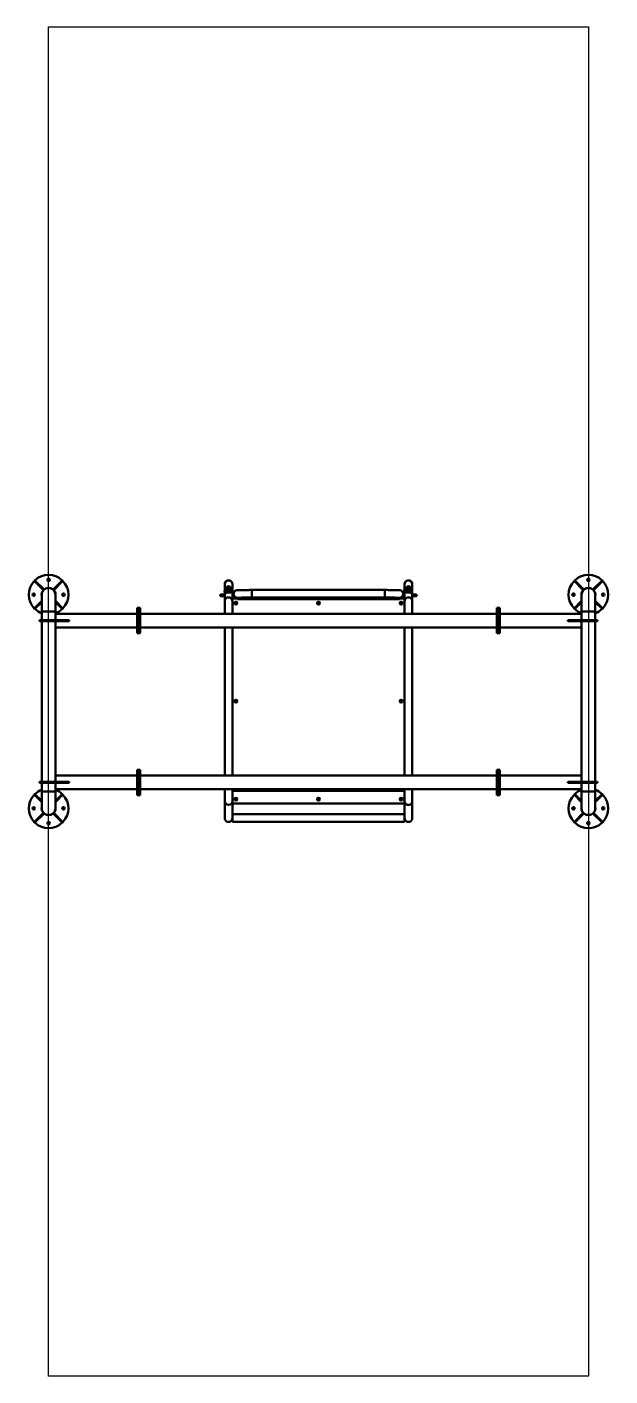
# Model space of a CAD drawing. Header units: millimetres. Extents: x 4320 to 7560, y 450 to 7950.
import ezdxf

# ---------------------------------------------------------------- set-up
doc = ezdxf.new("R2010")
doc.units = ezdxf.units.MM
doc.header["$LTSCALE"] = 20
doc.layers.add('Geometrie náčrtu (ISO)', color=7, linetype='Continuous', lineweight=25)
doc.layers.add('Viditelná (ISO)', color=7, linetype='Continuous', lineweight=50)

# ---------------------------------------------------------------- blocks, each defined once
blk = doc.blocks.new('VVZ-VH013')
at = {"layer": 'Geometrie náčrtu (ISO)'}
for p, q in [((0, 0), (3000, 0)), ((3000, 0), (3000, -7500)), ((0, -7500), (0, 0)), ((3000, -7500), (0, -7500))]:
    blk.add_line(p, q, dxfattribs=at)
at = {"layer": 'Viditelná (ISO)'}
for p, q in [((-76, -3076.5), (-79.6, -3080)), ((-28.7, -3130.9), (-79.6, -3080)), ((-25.1, -3127.4), (-76, -3076.5)), ((-25.1, -3127.4), (-28.7, -3130.9)), ((25.1, -3127.4), (76, -3076.5)), ((28.7, -3130.9), (25.1, -3127.4)), ((28.7, -3130.9), (79.6, -3080)), ((79.6, -3080), (76, -3076.5)), ((978.3, -3136.6), (978.3, -3134.9)), ((978.3, -3141.5), (978.3, -3136.6)), ((978.8, -3097.9), (978.8, -3097.9)), ((978.8, -3134.5), (978.8, -3097.9)), ((978.8, -3155.7), (978.8, -3141.9)), ((985.8, -3137.4), (983.3, -3137.4)), ((983.3, -3142.3), (987.5, -3142.3)), ((987.5, -3122.9), (987.5, -3122)), ((987.5, -3127.5), (987.5, -3122.9)), ((987.5, -3147.9), (987.5, -3138.1)), ((1012.5, -3122.9), (1012.5, -3122)), ((1012.5, -3122.9), (1012.5, -3129.5)), ((1012.5, -3140.1), (1012.5, -3147.9)), ((1012.5, -3142.3), (1028.3, -3142.3)), ((1028.3, -3137.4), (1017.2, -3137.4)), ((1017.8, -3134.1), (1028.3, -3134.1)), ((1021.2, -3097.9), (1021.2, -3097.9)), ((1021.2, -3134.1), (1021.2, -3097.9)), ((1021.2, -3192.1), (1021.2, -3142.3)), ((1028.3, -3134.1), (1028.3, -3137.4)), ((1028.3, -3142.3), (1028.3, -3137.4)), ((1129.5, -3172.5), (1129.5, -3130.1)), ((1869.5, -3130.1), (1129.5, -3130.1)), ((1129.5, -3172.5), (1129.5, -3130.1)), ((1869.5, -3172.5), (1869.5, -3130.1)), ((1869.5, -3172.5), (1869.5, -3130.1)), ((1971, -3137.4), (1971, -3134.1)), ((1971, -3134.1), (1982, -3134.1)), ((1971, -3142.3), (1971, -3137.4)), ((1983.7, -3137.4), (1971, -3137.4)), ((1971, -3142.3), (1987.5, -3142.3)), ((1978.8, -3097.9), (1978.8, -3097.9)), ((1978.8, -3134.1), (1978.8, -3097.9)), ((1978.8, -3192.1), (1978.8, -3142.3)), ((1987.5, -3122.9), (1987.5, -3122)), ((1987.5, -3128.6), (1987.5, -3122.9)), ((1987.5, -3147.9), (1987.5, -3139.1)), ((2012.5, -3122.9), (2012.5, -3122)), ((2012.5, -3122.9), (2012.5, -3128.5)), ((2012.5, -3139), (2012.5, -3147.9)), ((2012.5, -3142.3), (2016, -3142.3)), ((2021, -3134.9), (2021, -3136.6)), ((2021, -3141.5), (2021, -3136.6)), ((2021.2, -3097.9), (2021.2, -3097.9)), ((2021.2, -3192.1), (2021.2, -3097.9)), ((2924, -3076.5), (2920.4, -3080)), ((2971.3, -3130.9), (2920.4, -3080)), ((2974.9, -3127.4), (2924, -3076.5)), ((2974.9, -3127.4), (2971.3, -3130.9)), ((3025.1, -3127.4), (3076, -3076.5)), ((3028.7, -3130.9), (3025.1, -3127.4)), ((3028.7, -3130.9), (3079.6, -3080)), ((3079.6, -3080), (3076, -3076.5)), ((-38, -3190.6), (-79.6, -3232.1)), ((-38, -3197.6), (-76, -3235.6)), ((-38, -3156.1), (-38, -3250)), ((38.1, -3250), (38.1, -3156.1)), ((38.1, -3190.6), (79.6, -3232.1)), ((38.1, -3197.6), (76, -3235.6)), ((953.8, -3162.4), (953.8, -3157.5)), ((963.8, -3155.7), (978.8, -3155.7)), ((978.8, -3159.2), (963.8, -3159.2)), ((963.8, -3164.1), (978.8, -3164.1)), ((978.8, -3155.7), (978.8, -3159.2)), ((978.8, -3161.7), (978.8, -3159.2)), ((978.8, -3192.1), (978.8, -3161.7)), ((978.8, -3192.1), (978.8, -3262)), ((1023, -3177.9), (1021.2, -3177.9)), ((1049.5, -3177.9), (1021.2, -3177.9)), ((1021.2, -3177.9), (1049.5, -3177.9)), ((1021.2, -3262), (1021.2, -3192.1)), ((1023, -3177.9), (1049.5, -3177.9)), ((1028.3, -3151.8), (1028.3, -3155.2)), ((1049.4, -3176.3), (1049.5, -3176.3)), ((1049.5, -3173), (1049.5, -3177)), ((1049.5, -3180.3), (1049.5, -3177)), ((1944.5, -3180.3), (1054.5, -3180.3)), ((1869.5, -3172.5), (1129.5, -3172.5)), ((1129.5, -3176.5), (1869.5, -3176.5)), ((1949.5, -3173), (1949.5, -3177)), ((1949.5, -3176.3), (1949.6, -3176.3)), ((1949.5, -3177), (1949.5, -3180.3)), ((1949.5, -3177.9), (1977, -3177.9)), ((1978.8, -3177.9), (1949.5, -3177.9)), ((1949.5, -3177.9), (1978.8, -3177.9)), ((1970.7, -3155.2), (1970.7, -3151.8)), ((1978.8, -3177.9), (1977, -3177.9)), ((1978.8, -3192.1), (1978.8, -3262)), ((2021.2, -3262), (2021.2, -3192.1)), ((2021.5, -3159.2), (2021.5, -3155.7)), ((2021.5, -3155.7), (2036.5, -3155.7)), ((2021.5, -3159.2), (2021.5, -3164.1)), ((2036.5, -3159.2), (2021.5, -3159.2)), ((2021.5, -3164.1), (2036.5, -3164.1)), ((2046.5, -3157.5), (2046.5, -3162.4)), ((2961.9, -3190.6), (2920.4, -3232.1)), ((2961.9, -3197.6), (2924, -3235.6)), ((2961.9, -3156.1), (2961.9, -3250)), ((3038, -3250), (3038, -3156.1)), ((3038, -3190.6), (3079.6, -3232.1)), ((3038, -3197.6), (3076, -3235.6)), ((-79.6, -3232.1), (-76, -3235.6)), ((-50, -3297.5), (0.1, -3297.5)), ((-50, -3297.5), (-50, -3302.5)), ((38.1, -3250), (-38, -3250)), ((38.1, -3250), (-38, -3250)), ((-38, -3250), (-38, -3297.5)), ((86.7, -3297.5), (0.1, -3297.5)), ((38.1, -3250), (38.1, -3262)), ((38.1, -3297.5), (38.1, -3262)), ((492, -3262), (38.1, -3262)), ((76, -3235.6), (79.6, -3232.1)), ((86.7, -3297.5), (111.7, -3297.5)), ((113.5, -3297.5), (111.7, -3297.5)), ((113.5, -3297.5), (114.5, -3297.5)), ((114.5, -3297.5), (114.5, -3302.5)), ((492, -3370), (492, -3230)), ((492, -3230), (500, -3230)), ((500, -3370), (500, -3230)), ((500, -3230), (508, -3230)), ((500, -3370), (500, -3230)), ((508, -3370), (508, -3230)), ((508, -3262), (2492, -3262)), ((2492, -3370), (2492, -3230)), ((2492, -3230), (2500, -3230)), ((2500, -3370), (2500, -3230)), ((2500, -3230), (2500, -3370)), ((2508, -3230), (2500, -3230)), ((2508, -3230), (2508, -3370)), ((2961.9, -3262), (2508, -3262)), ((2885.5, -3297.5), (2886.5, -3297.5)), ((2885.5, -3302.5), (2885.5, -3297.5)), ((2886.5, -3297.5), (2888.3, -3297.5)), ((2888.3, -3297.5), (2913.3, -3297.5)), ((2913.3, -3297.5), (2999.9, -3297.5)), ((2920.4, -3232.1), (2924, -3235.6)), ((2961.9, -3250), (3038, -3250)), ((2961.9, -3262), (2961.9, -3250)), ((2961.9, -3250), (3038, -3250)), ((2961.9, -3297.5), (2961.9, -3262)), ((3050, -3297.5), (2999.9, -3297.5)), ((3038, -3297.5), (3038, -3250)), ((3050, -3302.5), (3050, -3297.5)), ((3076, -3235.6), (3079.6, -3232.1)), ((-50, -3302.5), (0.1, -3302.5)), ((-38, -3302.5), (-38, -4197.5)), ((86.7, -3302.5), (0.1, -3302.5)), ((38.1, -3338.1), (38.1, -3302.5)), ((38.1, -3338.1), (38.1, -4162)), ((492, -3338.1), (38.1, -3338.1)), ((111.7, -3302.5), (86.7, -3302.5)), ((113.5, -3302.5), (111.7, -3302.5)), ((114.5, -3302.5), (113.5, -3302.5)), ((492, -3370), (500, -3370)), ((500, -3370), (508, -3370)), ((508, -3338.1), (2492, -3338.1)), ((978.8, -4162), (978.8, -3338.1)), ((1021.2, -4162), (1021.2, -3338.1)), ((1978.8, -3338.1), (1978.8, -4162)), ((2021.2, -3338.1), (2021.2, -4162)), ((2492, -3370), (2500, -3370)), ((2508, -3370), (2500, -3370)), ((2961.9, -3338.1), (2508, -3338.1)), ((2886.5, -3302.5), (2885.5, -3302.5)), ((2886.5, -3302.5), (2888.3, -3302.5)), ((2913.3, -3302.5), (2888.3, -3302.5)), ((2913.3, -3302.5), (2999.9, -3302.5)), ((2961.9, -3338.1), (2961.9, -3302.5)), ((2961.9, -4162), (2961.9, -3338.1)), ((3050, -3302.5), (2999.9, -3302.5)), ((3038, -4197.5), (3038, -3302.5)), ((-50, -4197.5), (0.1, -4197.5)), ((-50, -4197.5), (-50, -4202.5)), ((86.7, -4197.5), (0.1, -4197.5)), ((38.1, -4162), (38.1, -4197.5)), ((38.1, -4162), (492, -4162)), ((86.7, -4197.5), (111.7, -4197.5)), ((113.5, -4197.5), (111.7, -4197.5)), ((113.5, -4197.5), (114.5, -4197.5)), ((114.5, -4197.5), (114.5, -4202.5)), ((492, -4270), (492, -4130)), ((492, -4130), (500, -4130)), ((500, -4270), (500, -4130)), ((500, -4130), (508, -4130)), ((500, -4270), (500, -4130)), ((508, -4270), (508, -4130)), ((508, -4162), (2492, -4162)), ((2492, -4270), (2492, -4130)), ((2492, -4130), (2500, -4130)), ((2500, -4270), (2500, -4130)), ((2500, -4130), (2500, -4270)), ((2508, -4130), (2500, -4130)), ((2508, -4130), (2508, -4270)), ((2508, -4162), (2961.9, -4162)), ((2885.5, -4197.5), (2886.5, -4197.5)), ((2885.5, -4202.5), (2885.5, -4197.5)), ((2886.5, -4197.5), (2888.3, -4197.5)), ((2888.3, -4197.5), (2913.3, -4197.5)), ((2913.3, -4197.5), (2999.9, -4197.5)), ((2961.9, -4162), (2961.9, -4197.5)), ((3050, -4197.5), (2999.9, -4197.5)), ((3050, -4202.5), (3050, -4197.5)), ((-76, -4264.4), (-79.6, -4267.9)), ((-38, -4309.4), (-79.6, -4267.9)), ((-38, -4302.4), (-76, -4264.4)), ((-50, -4202.5), (0.1, -4202.5)), ((-38, -4202.5), (-38, -4250)), ((38.1, -4250), (-38, -4250)), ((38.1, -4250), (-38, -4250)), ((-38, -4250), (-38, -4344)), ((86.7, -4202.5), (0.1, -4202.5)), ((38.1, -4202.5), (38.1, -4238.1)), ((38.1, -4238.1), (38.1, -4250)), ((38.1, -4238.1), (492, -4238.1)), ((38.1, -4344), (38.1, -4250)), ((38.1, -4302.4), (76, -4264.4)), ((38.1, -4309.4), (79.6, -4267.9)), ((79.6, -4267.9), (76, -4264.4)), ((111.7, -4202.5), (86.7, -4202.5)), ((113.5, -4202.5), (111.7, -4202.5)), ((114.5, -4202.5), (113.5, -4202.5)), ((492, -4270), (500, -4270)), ((500, -4270), (508, -4270)), ((508, -4238.1), (2492, -4238.1)), ((978.8, -4238.1), (978.8, -4303.8)), ((1021.2, -4238.1), (1021.2, -4246.2)), ((1021.2, -4303.8), (1021.2, -4246.2)), ((1021.2, -4246.2), (1978.8, -4246.2)), ((1978.8, -4238.1), (1978.8, -4246.2)), ((1978.8, -4246.2), (1978.8, -4303.8)), ((2021.2, -4303.8), (2021.2, -4238.1)), ((2492, -4270), (2500, -4270)), ((2508, -4270), (2500, -4270)), ((2508, -4238.1), (2961.9, -4238.1)), ((2886.5, -4202.5), (2885.5, -4202.5)), ((2886.5, -4202.5), (2888.3, -4202.5)), ((2913.3, -4202.5), (2888.3, -4202.5)), ((2913.3, -4202.5), (2999.9, -4202.5)), ((2924, -4264.4), (2920.4, -4267.9)), ((2961.9, -4309.4), (2920.4, -4267.9)), ((2961.9, -4302.4), (2924, -4264.4)), ((2961.9, -4202.5), (2961.9, -4238.1)), ((2961.9, -4250), (2961.9, -4238.1)), ((2961.9, -4250), (3038, -4250)), ((2961.9, -4250), (2961.9, -4344)), ((2961.9, -4250), (3038, -4250)), ((3050, -4202.5), (2999.9, -4202.5)), ((3038, -4250), (3038, -4202.5)), ((3038, -4344), (3038, -4250)), ((3038, -4302.4), (3076, -4264.4)), ((3038, -4309.4), (3079.6, -4267.9)), ((3079.6, -4267.9), (3076, -4264.4)), ((978.8, -4397.9), (978.8, -4303.8)), ((1021.2, -4397.9), (1021.2, -4303.8)), ((1978.8, -4317.9), (1021.2, -4317.9)), ((1978.8, -4303.8), (1978.8, -4397.9)), ((2021.2, -4303.8), (2021.2, -4397.9)), ((-28.7, -4369.1), (-79.6, -4420)), ((-79.6, -4420), (-76, -4423.5)), ((-25.1, -4372.6), (-76, -4423.5)), ((-28.7, -4369.1), (-25.1, -4372.6)), ((25.1, -4372.6), (28.7, -4369.1)), ((25.1, -4372.6), (76, -4423.5)), ((28.7, -4369.1), (79.6, -4420)), ((76, -4423.5), (79.6, -4420)), ((1021.2, -4376.7), (1978.8, -4376.7)), ((1021.2, -4397.9), (1021.2, -4419.1)), ((1021.2, -4419.1), (1978.8, -4419.1)), ((1978.8, -4397.9), (1978.8, -4419.1)), ((2971.3, -4369.1), (2920.4, -4420)), ((2920.4, -4420), (2924, -4423.5)), ((2974.9, -4372.6), (2924, -4423.5)), ((2971.3, -4369.1), (2974.9, -4372.6)), ((3025.1, -4372.6), (3028.7, -4369.1)), ((3025.1, -4372.6), (3076, -4423.5)), ((3028.7, -4369.1), (3079.6, -4420)), ((3076, -4423.5), (3079.6, -4420))]:
    blk.add_line(p, q, dxfattribs=at)
for centre, radius in [((0, -3073.5), 7), ((3000, -3073.5), 7), ((-82.5, -3156.1), 7), ((82.5, -3156.1), 7), ((2917.5, -3156.1), 7), ((3082.5, -3156.1), 7), ((1041.2, -3202.9), 8), ((1041.2, -3202.9), 6.45), ((1500, -3202.9), 8), ((1500, -3202.9), 6.45), ((1958.8, -3202.9), 8), ((1958.8, -3202.9), 6.45), ((1041.2, -3747.9), 8), ((1041.2, -3747.9), 6.45), ((1958.8, -3747.9), 8), ((1958.8, -3747.9), 6.45), ((-82.5, -4344), 7), ((82.5, -4344), 7), ((1041.2, -4292.9), 8), ((1041.2, -4292.9), 6.45), ((1500, -4292.9), 8), ((1500, -4292.9), 6.45), ((1958.8, -4292.9), 8), ((1958.8, -4292.9), 6.45), ((2917.5, -4344), 7), ((3082.5, -4344), 7), ((0, -4426.5), 7), ((3000, -4426.5), 7)]:
    blk.add_circle(centre, radius, dxfattribs=at)
for centre, radius, start, end in [((0, -3156.1), 110, 46.30229, 133.69771), ((3000, -3156.1), 110, 46.30229, 133.69771), ((0, -3156.1), 110, 136.30229, 223.69771), ((0, -3156.1), 38.8, 138.69907, 190.90704), ((0, -3156.1), 38, 0, 180), ((0, -3156.1), 38, 0, 180), ((0, -3156.1), 38.8, 48.69907, 131.30093), ((0, -3156.1), 38.8, 349.09296, 41.30093), ((0, -3156.1), 110, 316.30229, 43.69771), ((1000, -3097.9), 21.2, 0, 180), ((1000, -3097.9), 21.2, 0, 180), ((2000, -3097.9), 21.2, 0, 180), ((3000, -3156.1), 110, 136.30229, 223.69771), ((3000, -3156.1), 38.8, 138.69907, 190.90704), ((3000, -3156.1), 38, 0, 180), ((3000, -3156.1), 38, 0, 180), ((3000, -3156.1), 38.8, 48.69907, 131.30093), ((3000, -3156.1), 38.8, 349.09296, 41.30093), ((3000, -3156.1), 110, 316.30229, 43.69771), ((1041.2, -3202.9), 8, 180.00013, 359.99987), ((1041.2, -3202.9), 6.45, 180.00012, 359.99988), ((1500, -3202.9), 8, 180.00013, 359.99987), ((1500, -3202.9), 6.45, 180.00012, 359.99988), ((1958.8, -3202.9), 8, 180.00013, 359.99987), ((1958.8, -3202.9), 6.45, 180.00012, 359.99988), ((0, -3156.1), 110, 226.30229, 249.7627), ((0, -3156.1), 110, 290.2373, 313.69771), ((3000, -3156.1), 110, 226.30229, 249.7627), ((3000, -3156.1), 110, 290.2373, 313.69771), ((1041.2, -3747.9), 8, 180.00013, 359.99987), ((1041.2, -3747.9), 6.45, 180.00012, 359.99988), ((1958.8, -3747.9), 8, 180.00013, 359.99987), ((1958.8, -3747.9), 6.45, 180.00012, 359.99988), ((0, -4344), 110, 136.30229, 223.69771), ((0, -4344), 110, 110.2373, 133.69771), ((0, -4344), 110, 46.30229, 69.7627), ((0, -4344), 110, 316.30229, 43.69771), ((3000, -4344), 110, 136.30229, 223.69771), ((3000, -4344), 110, 110.2373, 133.69771), ((3000, -4344), 110, 46.30229, 69.7627), ((3000, -4344), 110, 316.30229, 43.69771), ((0, -4344), 38.8, 169.09296, 221.30093), ((0, -4344), 38, 180, 0), ((0, -4344), 38, 180, 0), ((0, -4344), 38.8, 318.69907, 10.90704), ((1041.2, -4292.9), 8, 180.00013, 359.99987), ((1041.2, -4292.9), 6.45, 180.00012, 359.99988), ((1500, -4292.9), 8, 180.00013, 359.99987), ((1500, -4292.9), 6.45, 180.00012, 359.99988), ((1958.8, -4292.9), 8, 180.00013, 359.99987), ((1958.8, -4292.9), 6.45, 180.00012, 359.99988), ((3000, -4344), 38.8, 169.09296, 221.30093), ((3000, -4344), 38, 180, 0), ((3000, -4344), 38, 180, 0), ((3000, -4344), 38.8, 318.69907, 10.90704), ((0, -4344), 110, 226.30229, 313.69771), ((0, -4344), 38.8, 228.69907, 311.30093), ((3000, -4344), 110, 226.30229, 313.69771), ((3000, -4344), 38.8, 228.69907, 311.30093)]:
    blk.add_arc(centre, radius, start, end, dxfattribs=at)
for centre, major_axis, ratio, start_param, end_param in [((983.3, -3134.9), (-5, 0), 0.167467, 4.911219, 6.283185), ((983.3, -3136.6), (-5, 0), 0.167467, 0, 1.570796), ((983.3, -3141.5), (-5, 0), 0.167467, 0, 1.570796), ((1000, -3097.9), (-21.2, 0), 0.999999, 3.141593, 6.283185), ((1000, -3097.9), (21.2, 0), 0.999999, 0, 3.141593), ((1000, -3122), (12.5, 0), 0.984806, 0, 3.141593), ((1000, -3122.9), (-12.5, 0), 0.984806, 3.141593, 6.283185), ((1000, -3165.1), (-21.5, 0), 0.984806, 4.091946, 5.332832), ((1000, -3129.8), (12.5, 0), 0.984806, 0.021523, 2.953137), ((1000, -3130.7), (-12.5, 0), 0.984806, 3.235148, 6.019379), ((1000, -3130.7), (10, 0), 0.984806, 0.190523, 2.778231), ((1000, -3132.2), (10, 0), 0.984806, 0.315146, 2.650292), ((1000, -3132.2), (10, 0), 0.984806, 3.968901, 5.269352), ((1000, -3132.3), (5.27, 0), 0.984806, 6.24775, 9.274844), ((1000, -3122.9), (5.5, 0), 0.984806, 1.38475, 1.756842), ((2000, -3097.9), (-21.2, 0), 0.999999, 3.141593, 6.283185), ((2000, -3097.9), (21.2, 0), 0.999999, 0, 3.141593), ((2000, -3122), (12.5, 0), 0.984806, 0, 3.141593), ((2000, -3122.9), (-12.5, 0), 0.984806, 3.141593, 6.283185), ((2000, -3165.1), (-21.5, 0), 0.984806, 4.091946, 5.332832), ((2000, -3129.8), (12.5, 0), 0.984806, 0.109366, 3.042209), ((2000, -3130.7), (-12.5, 0), 0.984806, 3.324929, 6.11003), ((2000, -3130.7), (10, 0), 0.984806, 0.281655, 2.870274), ((2000, -3132.2), (-10, 0), 0.984806, 3.550083, 5.88523), ((2000, -3132.2), (10, 0), 0.984806, 4.070799, 5.365138), ((2000, -3132.3), (5.27, 0), 0.984806, 0.060001, 3.092681), ((2000, -3122.9), (5.5, 0), 0.984806, 1.38475, 1.756842), ((2016, -3141.5), (5, 0), 0.167467, 4.712389, 6.283185), ((2016, -3136.6), (5, 0), 0.167467, 4.736971, 6.283185), ((2016, -3134.9), (5, 0), 0.167467, 0, 1.163382), ((963.8, -3157.5), (-10, 0), 0.173657, 4.712389, 7.853982), ((963.8, -3162.4), (-10, 0), 0.173657, 0, 1.570796), ((1000, -3192.1), (21.2, 0), 0.984806, 0, 3.141593), ((1000, -3192.1), (21.2, 0), 0.984806, 0, 3.141593), ((1049.5, -3151.8), (-21.2, 0), 0.99998, 0, 1.570796), ((1049.5, -3151.8), (-21.2, 0), 0.99998, 0, 1.570796), ((1049.5, -3155.1), (15, 15), 0.993746, 2.359331, 3.930128), ((1049.5, -3155.1), (-15, -15), 0.993746, 5.500924, 7.07172), ((1129.5, -3173), (-80, 0), 0.006273, 4.712389, 6.283185), ((1129.5, -3177), (-80, 0), 0.006273, 4.712389, 6.283185), ((1054.5, -3180.3), (-5, 0), 0.006273, 0, 1.570796), ((1869.5, -3173), (80, 0), 0.006273, 0, 1.570796), ((1869.5, -3177), (80, 0), 0.006273, 0, 1.570796), ((1944.5, -3180.3), (5, 0), 0.006273, 4.712389, 6.283185), ((1949.5, -3151.8), (21.2, 0), 0.99998, 4.712389, 6.283185), ((1949.5, -3151.8), (21.2, 0), 0.99998, 4.712389, 6.283185), ((1949.5, -3155.1), (15, -15), 0.993746, 5.49465, 7.065447), ((1949.5, -3155.1), (-15, 15), 0.993746, 2.353058, 3.923854), ((2000, -3192.1), (21.2, 0), 0.984806, 0, 3.141593), ((2000, -3192.1), (21.2, 0), 0.984806, 0, 3.141593), ((2036.5, -3157.5), (10, 0), 0.173657, 4.712389, 7.853982), ((2036.5, -3162.4), (10, 0), 0.173657, 4.712389, 6.283185), ((1000, -4303.8), (21.2, 0), 0.984809, 3.141593, 6.283185), ((1000, -4303.8), (21.2, 0), 0.984809, 3.141593, 6.283185), ((2000, -4303.8), (-21.2, 0), 0.984809, 0, 3.141593), ((2000, -4303.8), (-21.2, 0), 0.984809, 0, 3.141593), ((1000, -4397.9), (0, 21.2), 0.999999, 1.570796, 4.712389), ((1000, -4397.9), (0, 21.2), 0.999999, 1.570796, 4.712389), ((2000, -4397.9), (0, 21.2), 0.999999, 1.570796, 4.712389), ((2000, -4397.9), (0, 21.2), 0.999999, 1.570796, 4.712389)]:
    blk.add_ellipse(centre, major_axis=major_axis, ratio=ratio, start_param=start_param, end_param=end_param, dxfattribs=at)
for centre, major_axis, ratio in [((963.8, -3157.5), (4, 0), 0.173657), ((1149.5, -3176.8), (7, 0), 0.006273), ((1149.5, -3180.1), (7, 0), 0.006273), ((1499.5, -3176.8), (7, 0), 0.006273), ((1499.5, -3180.1), (7, 0), 0.006273), ((1849.5, -3176.8), (7, 0), 0.006273), ((1849.5, -3180.1), (7, 0), 0.006273), ((2036.5, -3157.5), (4, 0), 0.173657)]:
    blk.add_ellipse(centre, major_axis=major_axis, ratio=ratio, dxfattribs=at)
for points, knots in [([(1009.5, -3128.7), (1011, -3129.1), (1012.2, -3129.4), (1014.1, -3130.1), (1014.8, -3130.4), (1016, -3131.2), (1016.5, -3131.6), (1017.3, -3132.6), (1017.7, -3133.3), (1018, -3134.6), (1018, -3135.2), (1017.8, -3136.3), (1017.6, -3136.8), (1017.1, -3137.7), (1016.8, -3138), (1016.1, -3138.7), (1015.7, -3138.9), (1014.7, -3139.5), (1014.2, -3139.7), (1012.7, -3140.1), (1011.7, -3140.2), (1009.2, -3140.5), (1007.5, -3140.5), (1004.2, -3140.5), (1002.5, -3140.4), (999.2, -3140.2), (997.6, -3140), (994.4, -3139.6), (992.9, -3139.4), (990, -3138.8), (988.6, -3138.4), (986, -3137.6), (984.9, -3137.3), (983.3, -3135.7), (983.1, -3135.5), (982.5, -3134.7), (982.2, -3134), (982, -3132.8), (982, -3132.2), (982.3, -3131.1), (982.5, -3130.6), (983, -3129.8), (983.3, -3129.4), (984, -3128.8), (984.4, -3128.6), (985.5, -3128), (986.2, -3127.8), (988.1, -3127.4), (989.6, -3127.2), (991.2, -3127.1)], [3.80952, 3.80952, 3.80952, 3.80952, 4.170274, 4.170274, 4.417505, 4.417505, 4.568169, 4.568169, 4.673619, 4.673619, 4.74167, 4.74167, 4.804914, 4.804914, 4.877958, 4.877958, 4.978173, 4.978173, 5.167302, 5.167302, 5.457258, 5.457258, 5.856051, 5.856051, 6.20023, 6.20023, 6.535898, 6.535898, 6.873397, 6.873397, 7.226212, 7.226212, 7.660893, 7.660893, 7.731505, 7.731505, 7.825838, 7.825838, 7.8921, 7.8921, 7.955917, 7.955917, 8.031476, 8.031476, 8.13822, 8.13822, 8.355627, 8.355627, 8.757737, 8.757737, 8.757737, 8.757737]), ([(1011.6, -3132.1), (1011.6, -3132.1), (1011.6, -3132.1), (1011.5, -3132.1), (1011.3, -3132.2), (1010.6, -3132.3), (1010.1, -3132.3), (1008.7, -3132.5), (1007.8, -3132.5), (1005.8, -3132.5), (1004.6, -3132.5), (1002, -3132.4), (1000.7, -3132.3), (998, -3132), (996.7, -3131.9), (994.2, -3131.5), (993.1, -3131.3), (991.2, -3130.8), (990.4, -3130.6), (989.4, -3130.2), (989, -3130.1), (988.9, -3130), (988.9, -3130), (988.9, -3130)], [5.06273, 5.06273, 5.06273, 5.06273, 5.135608, 5.135608, 5.288518, 5.288518, 5.501949, 5.501949, 5.766291, 5.766291, 6.05791, 6.05791, 6.360356, 6.360356, 6.664844, 6.664844, 6.964086, 6.964086, 7.245203, 7.245203, 7.477782, 7.477782, 7.53466, 7.53466, 7.53466, 7.53466]), ([(991.2, -3127.1), (991.2, -3127.1), (991.2, -3127.2), (991.2, -3127.3), (991.2, -3127.4), (991.2, -3127.5)], [1.6485857, 1.6485857, 1.6485857, 1.6485857, 1.7530493, 1.7530493, 1.9307811, 1.9307811, 1.9307811, 1.9307811]), ([(991.2, -3127.5), (991.6, -3127.6), (992, -3127.8), (993, -3128.4), (993.5, -3128.8), (994.2, -3129.7), (994.5, -3130.1), (994.7, -3130.9), (994.8, -3131.2), (994.8, -3131.5)], [0.082197, 0.082197, 0.082197, 0.082197, 0.2150455, 0.2150455, 0.4223219, 0.4223219, 0.582848, 0.582848, 0.6882308, 0.6882308, 0.6882308, 0.6882308]), ([(1005.3, -3132.5), (1005.3, -3132.2), (1005.4, -3131.9), (1005.7, -3131.3), (1006, -3130.9), (1006.7, -3130.2), (1007.1, -3129.9), (1008, -3129.5), (1008.4, -3129.3), (1009.1, -3129.2), (1009.3, -3129.1), (1009.5, -3129.1)], [0.7538839, 0.7538839, 0.7538839, 0.7538839, 0.8506821, 0.8506821, 0.9887893, 0.9887893, 1.1619772, 1.1619772, 1.3136211, 1.3136211, 1.3819262, 1.3819262, 1.3819262, 1.3819262]), ([(1028.3, -3151.8), (1028.3, -3149.6), (1028.7, -3147.3), (1030, -3143.2), (1031, -3141.4), (1033.2, -3138.1), (1034.4, -3136.9), (1037.2, -3134.4), (1038.5, -3133.7), (1041.4, -3132.1), (1042.4, -3131.8), (1044.4, -3131.2), (1045, -3131.1), (1046, -3130.9), (1046.3, -3130.9), (1047, -3130.8), (1047.2, -3130.7), (1047.8, -3130.7), (1048.1, -3130.7), (1049.1, -3130.6), (1049.6, -3130.6), (1050.6, -3130.5), (1051.2, -3130.5), (1052.4, -3130.5), (1053, -3130.5), (1054.5, -3130.5), (1055.3, -3130.5), (1057.1, -3130.4), (1058, -3130.4), (1060, -3130.4), (1061.1, -3130.4), (1063.4, -3130.4), (1064.7, -3130.3), (1067.3, -3130.3), (1068.6, -3130.3), (1071.4, -3130.3), (1072.9, -3130.3), (1080.5, -3130.2), (1087.6, -3130.2), (1102.7, -3130.2), (1110.9, -3130.1), (1122.6, -3130.1), (1126.1, -3130.1), (1129.5, -3130.1)], [3.141593, 3.141593, 3.141593, 3.141593, 3.143601, 3.143601, 3.145814, 3.145814, 3.14873, 3.14873, 3.153307, 3.153307, 3.161737, 3.161737, 3.173984, 3.173984, 3.186018, 3.186018, 3.201824, 3.201824, 3.230899, 3.230899, 3.327046, 3.327046, 3.404963, 3.404963, 3.483844, 3.483844, 3.562905, 3.562905, 3.641205, 3.641205, 3.719231, 3.719231, 3.798235, 3.798235, 3.877268, 3.877268, 3.955365, 3.955365, 4.269524, 4.269524, 4.583683, 4.583683, 4.712389, 4.712389, 4.712389, 4.712389]), ([(1869.5, -3130.1), (1877.9, -3130.1), (1886.3, -3130.1), (1902.2, -3130.2), (1909.8, -3130.2), (1923.4, -3130.3), (1929.4, -3130.3), (1939.4, -3130.4), (1943.3, -3130.4), (1947.4, -3130.5), (1948.4, -3130.5), (1949.8, -3130.6), (1950.2, -3130.6), (1951.2, -3130.7), (1951.5, -3130.7), (1952.4, -3130.8), (1952.6, -3130.9), (1953.2, -3131), (1953.7, -3131), (1955.3, -3131.4), (1956.3, -3131.6), (1959.4, -3133.1), (1960.5, -3133.6), (1963, -3135.5), (1964.1, -3136.3), (1966, -3138.4), (1966.8, -3139.5), (1968.7, -3142.7), (1969.9, -3145.2), (1970.6, -3149.4), (1970.7, -3150.6), (1970.7, -3151.8)], [3.141593, 3.141593, 3.141593, 3.141593, 3.455752, 3.455752, 3.769911, 3.769911, 4.08407, 4.08407, 4.39823, 4.39823, 4.555309, 4.555309, 4.633849, 4.633849, 4.664858, 4.664858, 4.673656, 4.673656, 4.687076, 4.687076, 4.698993, 4.698993, 4.703915, 4.703915, 4.706712, 4.706712, 4.708534, 4.708534, 4.711298, 4.711298, 4.712389, 4.712389, 4.712389, 4.712389]), ([(1990.8, -3128), (1989.3, -3128.2), (1988, -3128.4), (1986.1, -3129), (1985.3, -3129.3), (1984.1, -3130), (1983.7, -3130.3), (1982.9, -3131.2), (1982.5, -3131.8), (1982, -3133.1), (1982, -3133.7), (1982.1, -3134.8), (1982.2, -3135.3), (1982.6, -3136.2), (1982.9, -3136.6), (1983.5, -3137.3), (1983.9, -3137.6), (1984.8, -3138.2), (1985.4, -3138.5), (1986.9, -3139), (1987.8, -3139.2), (1990.3, -3139.7), (1991.9, -3139.9), (1995.3, -3140.1), (1996.9, -3140.2), (2000.2, -3140.2), (2001.9, -3140.2), (2005.1, -3140.1), (2006.7, -3139.9), (2009.6, -3139.6), (2010.9, -3139.4), (2013.6, -3138.7), (2014.8, -3138.6), (2016.5, -3137.1), (2016.8, -3136.8), (2017.4, -3136.1), (2017.7, -3135.5), (2018, -3134.2), (2018, -3133.7), (2017.9, -3132.6), (2017.7, -3132.1), (2017.3, -3131.2), (2017, -3130.8), (2016.3, -3130.1), (2015.9, -3129.9), (2014.9, -3129.2), (2014.2, -3129), (2012.3, -3128.4), (2010.8, -3128.1), (2009.2, -3127.9)], [3.808967, 3.808967, 3.808967, 3.808967, 4.17161, 4.17161, 4.426068, 4.426068, 4.551435, 4.551435, 4.658339, 4.658339, 4.726792, 4.726792, 4.790307, 4.790307, 4.863607, 4.863607, 4.964169, 4.964169, 5.154067, 5.154067, 5.443479, 5.443479, 5.842221, 5.842221, 6.186447, 6.186447, 6.522165, 6.522165, 6.859742, 6.859742, 7.212745, 7.212745, 7.648257, 7.648257, 7.718048, 7.718048, 7.812104, 7.812104, 7.878517, 7.878517, 7.942699, 7.942699, 8.0189, 8.0189, 8.127036, 8.127036, 8.350006, 8.350006, 8.757457, 8.757457, 8.757457, 8.757457]), ([(1988.5, -3131.1), (1988.5, -3131.1), (1988.6, -3131.1), (1988.8, -3131.2), (1989, -3131.2), (1989.7, -3131.4), (1990.2, -3131.5), (1991.6, -3131.8), (1992.5, -3131.9), (1994.6, -3132.1), (1995.8, -3132.2), (1998.4, -3132.2), (1999.8, -3132.2), (2002.4, -3132.2), (2003.8, -3132.1), (2006.2, -3131.9), (2007.3, -3131.8), (2009.2, -3131.5), (2010, -3131.4), (2011, -3131.1), (2011.3, -3131), (2011.4, -3131), (2011.4, -3131), (2011.4, -3131)], [5.048382, 5.048382, 5.048382, 5.048382, 5.130194, 5.130194, 5.287042, 5.287042, 5.504547, 5.504547, 5.771419, 5.771419, 6.064115, 6.064115, 6.366874, 6.366874, 6.671195, 6.671195, 6.969645, 6.969645, 7.248558, 7.248558, 7.475945, 7.475945, 7.519846, 7.519846, 7.519846, 7.519846]), ([(1990.8, -3128), (1990.8, -3128), (1990.8, -3128), (1990.8, -3128.1), (1990.8, -3128.2), (1990.8, -3128.3)], [1.6498706, 1.6498706, 1.6498706, 1.6498706, 1.7531293, 1.7531293, 1.9309044, 1.9309044, 1.9309044, 1.9309044]), ([(1990.8, -3128.3), (1991.2, -3128.4), (1991.6, -3128.6), (1992.7, -3129), (1993.2, -3129.4), (1994, -3130.2), (1994.3, -3130.6), (1994.6, -3131.4), (1994.7, -3131.7), (1994.7, -3132.1)], [0.082197, 0.082197, 0.082197, 0.082197, 0.2150456, 0.2150456, 0.422322, 0.422322, 0.5828481, 0.5828481, 0.6926843, 0.6926843, 0.6926843, 0.6926843]), ([(2005.3, -3132), (2005.3, -3131.7), (2005.4, -3131.4), (2005.6, -3130.8), (2005.8, -3130.4), (2006.4, -3129.6), (2006.8, -3129.3), (2007.7, -3128.7), (2008.1, -3128.5), (2008.8, -3128.3), (2009, -3128.3), (2009.2, -3128.2)], [0.7551041, 0.7551041, 0.7551041, 0.7551041, 0.8506819, 0.8506819, 0.988789, 0.988789, 1.1619766, 1.1619766, 1.3136207, 1.3136207, 1.3819262, 1.3819262, 1.3819262, 1.3819262]), ([(2009.2, -3128.2), (2009.1, -3128), (2009.1, -3127.9), (2009.2, -3127.9), (2009.2, -3127.9), (2009.2, -3127.9)], [0, 0, 0, 0, 0.218014, 0.218014, 0.2195266, 0.2195266, 0.2195266, 0.2195266])]:
    blk.add_open_spline(points, degree=3, knots=knots, dxfattribs=at)
blk.add_open_spline([(1009.5, -3129.1), (1009.5, -3128.9), (1009.5, -3128.7), (1009.5, -3128.7)], degree=3, dxfattribs=at)

msp = doc.modelspace()

# ---------------------------------------------------------------- block references
msp.add_blockref('VVZ-VH013', (4440, 7950))

doc.saveas('drawing.dxf')
